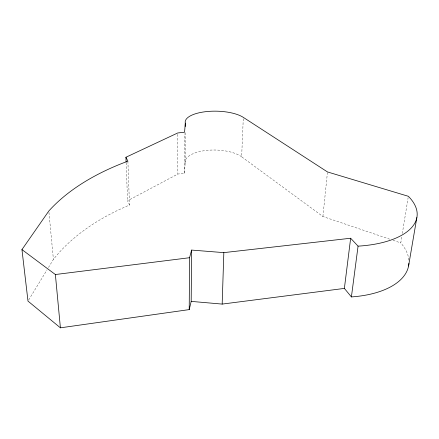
<?xml version="1.0" encoding="UTF-8"?>
<svg xmlns="http://www.w3.org/2000/svg" width="439" height="439" viewBox="0 0 439 439"><rect width="100%" height="100%" fill="white"/><g stroke="black" fill="none" stroke-linecap="round" stroke-linejoin="round"><path stroke-width="0.33" stroke-dasharray="2.19 1.65" d="M48.466 267.516L53.404 259.405A285.048 169.668 7.9 0 1 129.494 205.046L127.568 200.771L177.85 174.047L184.446 173.273L184.561 133.621M184.446 173.273L185.165 163.242L185.269 132.649M389.75 239.178L322.901 216.515L241.648 156.816L243.261 118.739M322.901 216.515L327.417 172.615M408.874 260.168A82.115 41.787 7 0 0 400.785 242.921L401.773 236.835M402.322 233.46L408.133 197.649M28.7 299.952L47.055 269.831M392.993 240.276L400.785 242.921M48.954 212.372L53.404 259.405M126.13 162.693L127.568 200.771M127.892 161.168L129.494 205.046M177.779 134.318L177.85 174.047M185.165 163.242A30.379 12.704 1.3 0 1 206.242 150.445A30.379 12.704 1.3 0 1 241.648 156.816"/><path stroke-width="0.66" d="M185.285 126.531L185.296 123.129A31.224 11.54 1.2 0 1 206.928 111.544A31.224 11.54 1.2 0 1 243.316 117.378L327.489 171.94L408.352 196.293A85.018 38.528 6.1 0 1 358.065 246.147L351.403 296.923A82.115 41.787 7 0 0 408.896 263.422M185.296 123.129L184.567 132.249L177.779 132.946L125.927 157.255L127.892 161.168A297.444 158.995 6.7 0 0 48.822 211.005L21.95 249.599L27.992 301.11L60.406 327.829L189.214 309.605L189.566 257.715L191.607 250.076L223.835 252.628L350.651 238.24L358.065 246.147M189.214 309.605L191.184 301.39L191.607 250.076M191.184 301.39L222.172 304.084L223.835 252.628M351.403 296.923L344.379 288.412L350.651 238.24M408.561 266.007L416.841 217.59M222.172 304.084L344.379 288.412M21.95 249.599L55.38 274.529L189.566 257.715M55.38 274.529L60.406 327.829M125.927 157.255L126.103 162.013"/></g></svg>
